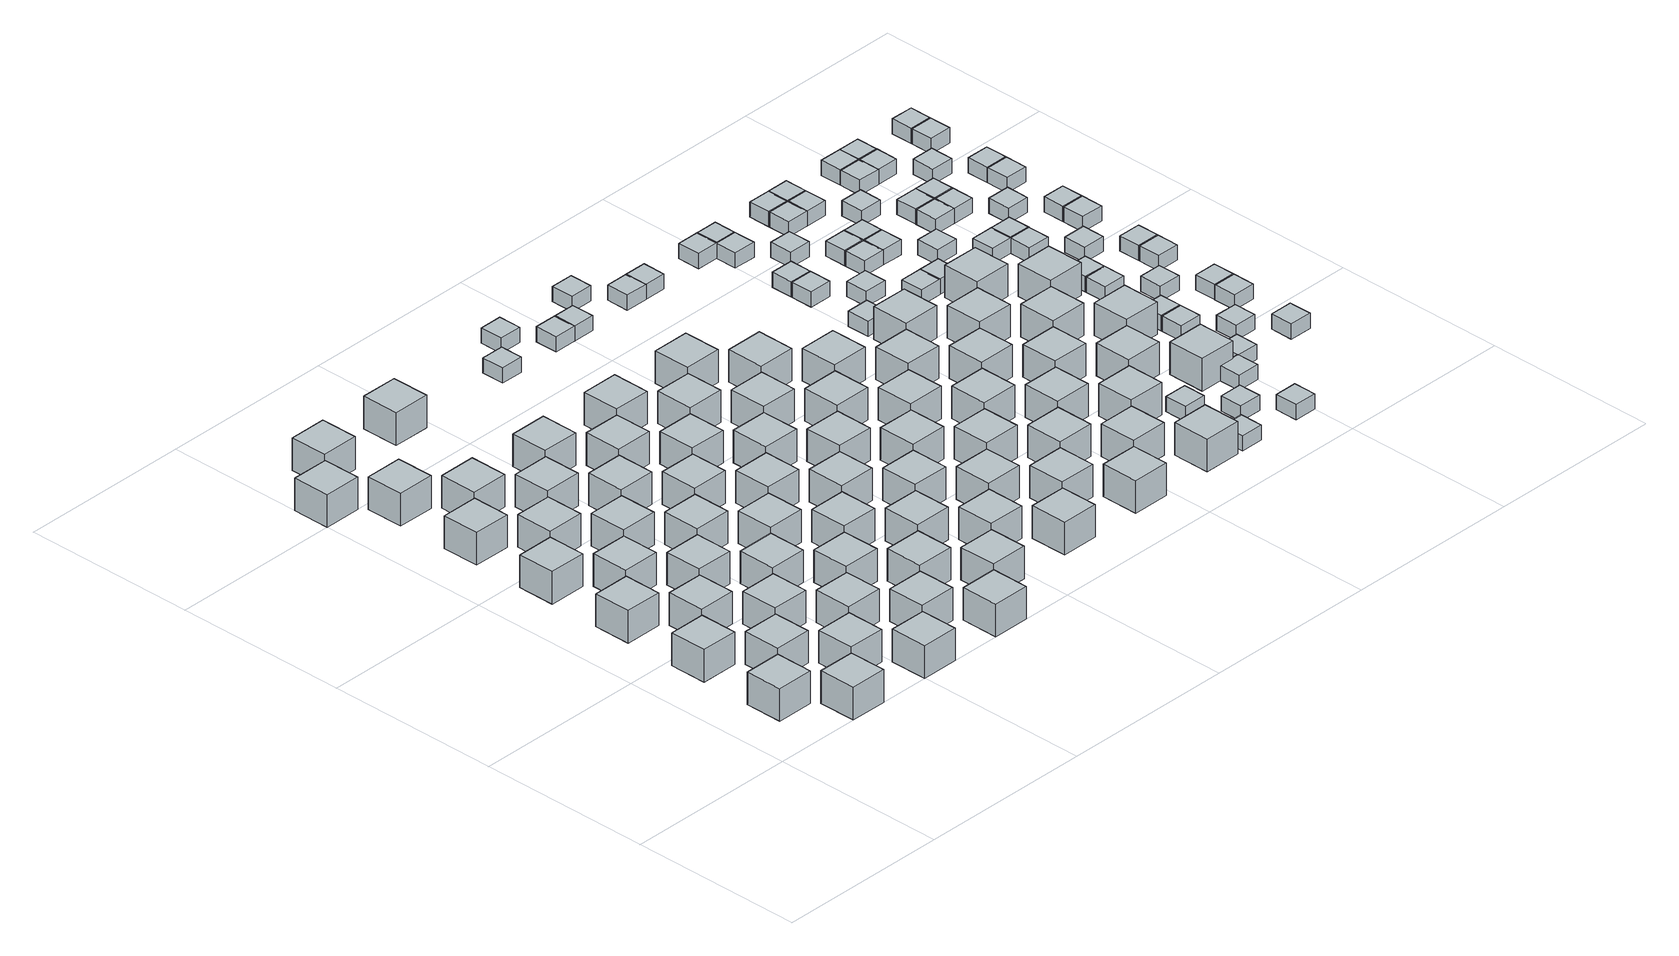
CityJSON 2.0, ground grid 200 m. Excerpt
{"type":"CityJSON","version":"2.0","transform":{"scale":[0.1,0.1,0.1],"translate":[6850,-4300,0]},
"CityObjects":{
"object1":{"type":"GenericCityObject","geometry":[{"type":"Solid","lod":"1","boundaries":[[[[0,1,2,3]],[[4,5,1,0]],[[5,6,2,1]],[[6,7,3,2]],[[7,4,0,3]],[[7,6,5,4]]]]}]},
"object2":{"type":"GenericCityObject","geometry":[{"type":"Solid","lod":"1","boundaries":[[[[8,9,10,11]],[[12,13,9,8]],[[13,14,10,9]],[[14,15,11,10]],[[15,12,8,11]],[[15,14,13,12]]]]}]},
"object3":{"type":"GenericCityObject","geometry":[{"type":"Solid","lod":"1","boundaries":[[[[16,17,18,19]],[[20,21,17,16]],[[21,22,18,17]],[[22,23,19,18]],[[23,20,16,19]],[[23,22,21,20]]]]}]},
"object4":{"type":"GenericCityObject","geometry":[{"type":"Solid","lod":"1","boundaries":[[[[24,25,26,27]],[[28,29,25,24]],[[29,30,26,25]],[[30,31,27,26]],[[31,28,24,27]],[[31,30,29,28]]]]}]},
"object5":{"type":"GenericCityObject","geometry":[{"type":"Solid","lod":"1","boundaries":[[[[32,33,34,35]],[[36,37,33,32]],[[37,38,34,33]],[[38,39,35,34]],[[39,36,32,35]],[[39,38,37,36]]]]}]},
"object6":{"type":"GenericCityObject","geometry":[{"type":"Solid","lod":"1","boundaries":[[[[40,41,42,43]],[[44,45,41,40]],[[45,46,42,41]],[[46,47,43,42]],[[47,44,40,43]],[[47,46,45,44]]]]}]},
"object7":{"type":"GenericCityObject","geometry":[{"type":"Solid","lod":"1","boundaries":[[[[48,49,50,51]],[[52,53,49,48]],[[53,54,50,49]],[[54,55,51,50]],[[55,52,48,51]],[[55,54,53,52]]]]}]},
"object8":{"type":"GenericCityObject","geometry":[{"type":"Solid","lod":"1","boundaries":[[[[56,57,58,59]],[[60,61,57,56]],[[61,62,58,57]],[[62,63,59,58]],[[63,60,56,59]],[[63,62,61,60]]]]}]},
"object9":{"type":"GenericCityObject","geometry":[{"type":"Solid","lod":"1","boundaries":[[[[64,65,66,67]],[[68,69,65,64]],[[69,70,66,65]],[[70,71,67,66]],[[71,68,64,67]],[[71,70,69,68]]]]}]},
"object10":{"type":"GenericCityObject","geometry":[{"type":"Solid","lod":"1","boundaries":[[[[72,73,74,75]],[[76,77,73,72]],[[77,78,74,73]],[[78,79,75,74]],[[79,76,72,75]],[[79,78,77,76]]]]}]},
"object11":{"type":"GenericCityObject","geometry":[{"type":"Solid","lod":"1","boundaries":[[[[80,81,82,83]],[[84,85,81,80]],[[85,86,82,81]],[[86,87,83,82]],[[87,84,80,83]],[[87,86,85,84]]]]}]},
"object12":{"type":"GenericCityObject","geometry":[{"type":"Solid","lod":"1","boundaries":[[[[88,89,90,91]],[[92,93,89,88]],[[93,94,90,89]],[[94,95,91,90]],[[95,92,88,91]],[[95,94,93,92]]]]}]},
"object13":{"type":"GenericCityObject","geometry":[{"type":"Solid","lod":"1","boundaries":[[[[96,97,98,99]],[[100,101,97,96]],[[101,102,98,97]],[[102,103,99,98]],[[103,100,96,99]],[[103,102,101,100]]]]}]},
"object14":{"type":"GenericCityObject","geometry":[{"type":"Solid","lod":"1","boundaries":[[[[104,105,106,107]],[[108,109,105,104]],[[109,110,106,105]],[[110,111,107,106]],[[111,108,104,107]],[[111,110,109,108]]]]}]},
"object15":{"type":"GenericCityObject","geometry":[{"type":"Solid","lod":"1","boundaries":[[[[112,113,114,115]],[[116,117,113,112]],[[117,118,114,113]],[[118,119,115,114]],[[119,116,112,115]],[[119,118,117,116]]]]}]},
"object16":{"type":"GenericCityObject","geometry":[{"type":"Solid","lod":"1","boundaries":[[[[120,121,122,123]],[[124,125,121,120]],[[125,126,122,121]],[[126,127,123,122]],[[127,124,120,123]],[[127,126,125,124]]]]}]},
"object17":{"type":"GenericCityObject","geometry":[{"type":"Solid","lod":"1","boundaries":[[[[128,129,130,131]],[[132,133,129,128]],[[133,134,130,129]],[[134,135,131,130]],[[135,132,128,131]],[[135,134,133,132]]]]}]},
"object18":{"type":"GenericCityObject","geometry":[{"type":"Solid","lod":"1","boundaries":[[[[136,137,138,139]],[[140,141,137,136]],[[141,142,138,137]],[[142,143,139,138]],[[143,140,136,139]],[[143,142,141,140]]]]}]},
"object19":{"type":"GenericCityObject","geometry":[{"type":"Solid","lod":"1","boundaries":[[[[144,145,146,147]],[[148,149,145,144]],[[149,150,146,145]],[[150,151,147,146]],[[151,148,144,147]],[[151,150,149,148]]]]}]},
"object20":{"type":"GenericCityObject","geometry":[{"type":"Solid","lod":"1","boundaries":[[[[152,153,154,155]],[[156,157,153,152]],[[157,158,154,153]],[[158,159,155,154]],[[159,156,152,155]],[[159,158,157,156]]]]}]},
"object21":{"type":"GenericCityObject","geometry":[{"type":"Solid","lod":"1","boundaries":[[[[160,161,162,163]],[[164,165,161,160]],[[165,166,162,161]],[[166,167,163,162]],[[167,164,160,163]],[[167,166,165,164]]]]}]},
"object22":{"type":"GenericCityObject","geometry":[{"type":"Solid","lod":"1","boundaries":[[[[168,169,170,171]],[[172,173,169,168]],[[173,174,170,169]],[[174,175,171,170]],[[175,172,168,171]],[[175,174,173,172]]]]}]},
"object23":{"type":"GenericCityObject","geometry":[{"type":"Solid","lod":"1","boundaries":[[[[176,177,178,179]],[[180,181,177,176]],[[181,182,178,177]],[[182,183,179,178]],[[183,180,176,179]],[[183,182,181,180]]]]}]},
"object24":{"type":"GenericCityObject","geometry":[{"type":"Solid","lod":"1","boundaries":[[[[184,185,186,187]],[[188,189,185,184]],[[189,190,186,185]],[[190,191,187,186]],[[191,188,184,187]],[[191,190,189,188]]]]}]},
"object25":{"type":"GenericCityObject","geometry":[{"type":"Solid","lod":"1","boundaries":[[[[192,193,194,195]],[[196,197,193,192]],[[197,198,194,193]],[[198,199,195,194]],[[199,196,192,195]],[[199,198,197,196]]]]}]},
"object26":{"type":"GenericCityObject","geometry":[{"type":"Solid","lod":"1","boundaries":[[[[200,201,202,203]],[[204,205,201,200]],[[205,206,202,201]],[[206,207,203,202]],[[207,204,200,203]],[[207,206,205,204]]]]}]},
"object27":{"type":"GenericCityObject","geometry":[{"type":"Solid","lod":"1","boundaries":[[[[208,209,210,211]],[[212,213,209,208]],[[213,214,210,209]],[[214,215,211,210]],[[215,212,208,211]],[[215,214,213,212]]]]}]},
"object28":{"type":"GenericCityObject","geometry":[{"type":"Solid","lod":"1","boundaries":[[[[216,217,218,219]],[[220,221,217,216]],[[221,222,218,217]],[[222,223,219,218]],[[223,220,216,219]],[[223,222,221,220]]]]}]},
"object29":{"type":"GenericCityObject","geometry":[{"type":"Solid","lod":"1","boundaries":[[[[224,225,226,227]],[[228,229,225,224]],[[229,230,226,225]],[[230,231,227,226]],[[231,228,224,227]],[[231,230,229,228]]]]}]},
"object30":{"type":"GenericCityObject","geometry":[{"type":"Solid","lod":"1","boundaries":[[[[232,233,234,235]],[[236,237,233,232]],[[237,238,234,233]],[[238,239,235,234]],[[239,236,232,235]],[[239,238,237,236]]]]}]},
"object31":{"type":"GenericCityObject","geometry":[{"type":"Solid","lod":"1","boundaries":[[[[240,241,242,243]],[[244,245,241,240]],[[245,246,242,241]],[[246,247,243,242]],[[247,244,240,243]],[[247,246,245,244]]]]}]},
"object32":{"type":"GenericCityObject","geometry":[{"type":"Solid","lod":"1","boundaries":[[[[248,249,250,251]],[[252,253,249,248]],[[253,254,250,249]],[[254,255,251,250]],[[255,252,248,251]],[[255,254,253,252]]]]}]},
"object33":{"type":"GenericCityObject","geometry":[{"type":"Solid","lod":"1","boundaries":[[[[256,257,258,259]],[[260,261,257,256]],[[261,262,258,257]],[[262,263,259,258]],[[263,260,256,259]],[[263,262,261,260]]]]}]},
"object34":{"type":"GenericCityObject","geometry":[{"type":"Solid","lod":"1","boundaries":[[[[264,265,266,267]],[[268,269,265,264]],[[269,270,266,265]],[[270,271,267,266]],[[271,268,264,267]],[[271,270,269,268]]]]}]},
"object35":{"type":"GenericCityObject","geometry":[{"type":"Solid","lod":"1","boundaries":[[[[272,273,274,275]],[[276,277,273,272]],[[277,278,274,273]],[[278,279,275,274]],[[279,276,272,275]],[[279,278,277,276]]]]}]},
"object36":{"type":"GenericCityObject","geometry":[{"type":"Solid","lod":"1","boundaries":[[[[280,281,282,283]],[[284,285,281,280]],[[285,286,282,281]],[[286,287,283,282]],[[287,284,280,283]],[[287,286,285,284]]]]}]},
"object37":{"type":"GenericCityObject","geometry":[{"type":"Solid","lod":"1","boundaries":[[[[288,289,290,291]],[[292,293,289,288]],[[293,294,290,289]],[[294,295,291,290]],[[295,292,288,291]],[[295,294,293,292]]]]}]},
"object38":{"type":"GenericCityObject","geometry":[{"type":"Solid","lod":"1","boundaries":[[[[296,297,298,299]],[[300,301,297,296]],[[301,302,298,297]],[[302,303,299,298]],[[303,300,296,299]],[[303,302,301,300]]]]}]},
"object39":{"type":"GenericCityObject","geometry":[{"type":"Solid","lod":"1","boundaries":[[[[304,305,306,307]],[[308,309,305,304]],[[309,310,306,305]],[[310,311,307,306]],[[311,308,304,307]],[[311,310,309,308]]]]}]},
"object40":{"type":"GenericCityObject","geometry":[{"type":"Solid","lod":"1","boundaries":[[[[312,313,314,315]],[[316,317,313,312]],[[317,318,314,313]],[[318,319,315,314]],[[319,316,312,315]],[[319,318,317,316]]]]}]},
"object41":{"type":"GenericCityObject","geometry":[{"type":"Solid","lod":"1","boundaries":[[[[320,321,322,323]],[[324,325,321,320]],[[325,326,322,321]],[[326,327,323,322]],[[327,324,320,323]],[[327,326,325,324]]]]}]},
"object42":{"type":"GenericCityObject","geometry":[{"type":"Solid","lod":"1","boundaries":[[[[328,329,330,331]],[[332,333,329,328]],[[333,334,330,329]],[[334,335,331,330]],[[335,332,328,331]],[[335,334,333,332]]]]}]},
"object43":{"type":"GenericCityObject","geometry":[{"type":"Solid","lod":"1","boundaries":[[[[336,337,338,339]],[[340,341,337,336]],[[341,342,338,337]],[[342,343,339,338]],[[343,340,336,339]],[[343,342,341,340]]]]}]},
"object44":{"type":"GenericCityObject","geometry":[{"type":"Solid","lod":"1","boundaries":[[[[344,345,346,347]],[[348,349,345,344]],[[349,350,346,345]],[[350,351,347,346]],[[351,348,344,347]],[[351,350,349,348]]]]}]},
"object45":{"type":"GenericCityObject","geometry":[{"type":"Solid","lod":"1","boundaries":[[[[352,353,354,355]],[[356,357,353,352]],[[357,358,354,353]],[[358,359,355,354]],[[359,356,352,355]],[[359,358,357,356]]]]}]},
"object46":{"type":"GenericCityObject","geometry":[{"type":"Solid","lod":"1","boundaries":[[[[360,361,362,363]],[[364,365,361,360]],[[365,366,362,361]],[[366,367,363,362]],[[367,364,360,363]],[[367,366,365,364]]]]}]},
"object47":{"type":"GenericCityObject","geometry":[{"type":"Solid","lod":"1","boundaries":[[[[368,369,370,371]],[[372,373,369,368]],[[373,374,370,369]],[[374,375,371,370]],[[375,372,368,371]],[[375,374,373,372]]]]}]},
"object48":{"type":"GenericCityObject","geometry":[{"type":"Solid","lod":"1","boundaries":[[[[376,377,378,379]],[[380,381,377,376]],[[381,382,378,377]],[[382,383,379,378]],[[383,380,376,379]],[[383,382,381,380]]]]}]},
"object49":{"type":"GenericCityObject","geometry":[{"type":"Solid","lod":"1","boundaries":[[[[384,385,386,387]],[[388,389,385,384]],[[389,390,386,385]],[[390,391,387,386]],[[391,388,384,387]],[[391,390,389,388]]]]}]},
"object50":{"type":"GenericCityObject","geometry":[{"type":"Solid","lod":"1","boundaries":[[[[392,393,394,395]],[[396,397,393,392]],[[397,398,394,393]],[[398,399,395,394]],[[399,396,392,395]],[[399,398,397,396]]]]}]},
"object51":{"type":"GenericCityObject","geometry":[{"type":"Solid","lod":"1","boundaries":[[[[400,401,402,403]],[[404,405,401,400]],[[405,406,402,401]],[[406,407,403,402]],[[407,404,400,403]],[[407,406,405,404]]]]}]},
"object52":{"type":"GenericCityObject","geometry":[{"type":"Solid","lod":"1","boundaries":[[[[408,409,410,411]],[[412,413,409,408]],[[413,414,410,409]],[[414,415,411,410]],[[415,412,408,411]],[[415,414,413,412]]]]}]},
"object53":{"type":"GenericCityObject","geometry":[{"type":"Solid","lod":"1","boundaries":[[[[416,417,418,419]],[[420,421,417,416]],[[421,422,418,417]],[[422,423,419,418]],[[423,420,416,419]],[[423,422,421,420]]]]}]},
"object54":{"type":"GenericCityObject","geometry":[{"type":"Solid","lod":"1","boundaries":[[[[424,425,426,427]],[[428,429,425,424]],[[429,430,426,425]],[[430,431,427,426]],[[431,428,424,427]],[[431,430,429,428]]]]}]},
"object55":{"type":"GenericCityObject","geometry":[{"type":"Solid","lod":"1","boundaries":[[[[432,433,434,435]],[[436,437,433,432]],[[437,438,434,433]],[[438,439,435,434]],[[439,436,432,435]],[[439,438,437,436]]]]}]},
"object56":{"type":"GenericCityObject","geometry":[{"type":"Solid","lod":"1","boundaries":[[[[440,441,442,443]],[[444,445,441,440]],[[445,446,442,441]],[[446,447,443,442]],[[447,444,440,443]],[[447,446,445,444]]]]}]},
"object57":{"type":"GenericCityObject","geometry":[{"type":"Solid","lod":"1","boundaries":[[[[448,449,450,451]],[[452,453,449,448]],[[453,454,450,449]],[[454,455,451,450]],[[455,452,448,451]],[[455,454,453,452]]]]}]},
"object58":{"type":"GenericCityObject","geometry":[{"type":"Solid","lod":"1","boundaries":[[[[456,457,458,459]],[[460,461,457,456]],[[461,462,458,457]],[[462,463,459,458]],[[463,460,456,459]],[[463,462,461,460]]]]}]},
"object59":{"type":"GenericCityObject","geometry":[{"type":"Solid","lod":"1","boundaries":[[[[464,465,466,467]],[[468,469,465,464]],[[469,470,466,465]],[[470,471,467,466]],[[471,468,464,467]],[[471,470,469,468]]]]}]},
"object60":{"type":"GenericCityObject","geometry":[{"type":"Solid","lod":"1","boundaries":[[[[472,473,474,475]],[[476,477,473,472]],[[477,478,474,473]],[[478,479,475,474]],[[479,476,472,475]],[[479,478,477,476]]]]}]},
"object61":{"type":"GenericCityObject","geometry":[{"type":"Solid","lod":"1","boundaries":[[[[480,481,482,483]],[[484,485,481,480]],[[485,486,482,481]],[[486,487,483,482]],[[487,484,480,483]],[[487,486,485,484]]]]}]},
"object62":{"type":"GenericCityObject","geometry":[{"type":"Solid","lod":"1","boundaries":[[[[488,489,490,491]],[[492,493,489,488]],[[493,494,490,489]],[[494,495,491,490]],[[495,492,488,491]],[[495,494,493,492]]]]}]},
"object63":{"type":"GenericCityObject","geometry":[{"type":"Solid","lod":"1","boundaries":[[[[496,497,498,499]],[[500,501,497,496]],[[501,502,498,497]],[[502,503,499,498]],[[503,500,496,499]],[[503,502,501,500]]]]}]},
"object64":{"type":"GenericCityObject","geometry":[{"type":"Solid","lod":"1","boundaries":[[[[504,505,506,507]],[[508,509,505,504]],[[509,510,506,505]],[[510,511,507,506]],[[511,508,504,507]],[[511,510,509,508]]]]}]},
"object65":{"type":"GenericCityObject","geometry":[{"type":"Solid","lod":"1","boundaries":[[[[512,513,514,515]],[[516,517,513,512]],[[517,518,514,513]],[[518,519,515,514]],[[519,516,512,515]],[[519,518,517,516]]]]}]},
"object66":{"type":"GenericCityObject","geometry":[{"type":"Solid","lod":"1","boundaries":[[[[520,521,522,523]],[[524,525,521,520]],[[525,526,522,521]],[[526,527,523,522]],[[527,524,520,523]],[[527,526,525,524]]]]}]},
"object67":{"type":"GenericCityObject","geometry":[{"type":"Solid","lod":"1","boundaries":[[[[528,529,530,531]],[[532,533,529,528]],[[533,534,530,529]],[[534,535,531,530]],[[535,532,528,531]],[[535,534,533,532]]]]}]},
"object68":{"type":"GenericCityObject","geometry":[{"type":"Solid","lod":"1","boundaries":[[[[536,537,538,539]],[[540,541,537,536]],[[541,542,538,537]],[[542,543,539,538]],[[543,540,536,539]],[[543,542,541,540]]]]}]},
"object69":{"type":"GenericCityObject","geometry":[{"type":"Solid","lod":"1","boundaries":[[[[544,545,546,547]],[[548,549,545,544]],[[549,550,546,545]],[[550,551,547,546]],[[551,548,544,547]],[[551,550,549,548]]]]}]},
"object70":{"type":"GenericCityObject","geometry":[{"type":"Solid","lod":"1","boundaries":[[[[552,553,554,555]],[[556,557,553,552]],[[557,558,554,553]],[[558,559,555,554]],[[559,556,552,555]],[[559,558,557,556]]]]}]},
"object71":{"type":"GenericCityObject","geometry":[{"type":"Solid","lod":"1","boundaries":[[[[560,561,562,563]],[[564,565,561,560]],[[565,566,562,561]],[[566,567,563,562]],[[567,564,560,563]],[[567,566,565,564]]]]}]},
"object72":{"type":"GenericCityObject","geometry":[{"type":"Solid","lod":"1","boundaries":[[[[568,569,570,571]],[[572,573,569,568]],[[573,574,570,569]],[[574,575,571,570]],[[575,572,568,571]],[[575,574,573,572]]]]}]},
"object73":{"type":"GenericCityObject","geometry":[{"type":"Solid","lod":"1","boundaries":[[[[576,577,578,579]],[[580,581,577,576]],[[581,582,578,577]],[[582,583,579,578]],[[583,580,576,579]],[[583,582,581,580]]]]}]},
"object74":{"type":"GenericCityObject","geometry":[{"type":"Solid","lod":"1","boundaries":[[[[584,585,586,587]],[[588,589,585,584]],[[589,590,586,585]],[[590,591,587,586]],[[591,588,584,587]],[[591,590,589,588]]]]}]},
"object75":{"type":"GenericCityObject","geometry":[{"type":"Solid","lod":"1","boundaries":[[[[592,593,594,595]],[[596,597,593,592]],[[597,598,594,593]],[[598,599,595,594]],[[599,596,592,595]],[[599,598,597,596]]]]}]},
"object76":{"type":"GenericCityObject","geometry":[{"type":"Solid","lod":"1","boundaries":[[[[600,601,602,603]],[[604,605,601,600]],[[605,606,602,601]],[[606,607,603,602]],[[607,604,600,603]],[[607,606,605,604]]]]}]},
"object77":{"type":"GenericCityObject","geometry":[{"type":"Solid","lod":"1","boundaries":[[[[608,609,610,611]],[[612,613,609,608]],[[613,614,610,609]],[[614,615,611,610]],[[615,612,608,611]],[[615,614,613,612]]]]}]},
"object78":{"type":"GenericCityObject","geometry":[{"type":"Solid","lod":"1","boundaries":[[[[616,617,618,619]],[[620,621,617,616]],[[621,622,618,617]],[[622,623,619,618]],[[623,620,616,619]],[[623,622,621,620]]]]}]},
"object79":{"type":"GenericCityObject","geometry":[{"type":"Solid","lod":"1","boundaries":[[[[624,625,626,627]],[[628,629,625,624]],[[629,630,626,625]],[[630,631,627,626]],[[631,628,624,627]],[[631,630,629,628]]]]}]},
"object80":{"type":"GenericCityObject","geometry":[{"type":"Solid","lod":"1","boundaries":[[[[632,633,634,635]],[[636,637,633,632]],[[637,638,634,633]],[[638,639,635,634]],[[639,636,632,635]],[[639,638,637,636]]]]}]},
"object81":{"type":"GenericCityObject","geometry":[{"type":"Solid","lod":"1","boundaries":[[[[640,641,642,643]],[[644,645,641,640]],[[645,646,642,641]],[[646,647,643,642]],[[647,644,640,643]],[[647,646,645,644]]]]}]},
"object82":{"type":"GenericCityObject","geometry":[{"type":"Solid","lod":"1","boundaries":[[[[648,649,650,651]],[[652,653,649,648]],[[653,654,650,649]],[[654,655,651,650]],[[655,652,648,651]],[[655,654,653,652]]]]}]},
"object83":{"type":"GenericCityObject","geometry":[{"type":"Solid","lod":"1","boundaries":[[[[656,657,658,659]],[[660,661,657,656]],[[661,662,658,657]],[[662,663,659,658]],[[663,660,656,659]],[[663,662,661,660]]]]}]},
"object84":{"type":"GenericCityObject","geometry":[{"type":"Solid","lod":"1","boundaries":[[[[664,665,666,667]],[[668,669,665,664]],[[669,670,666,665]],[[670,671,667,666]],[[671,668,664,667]],[[671,670,669,668]]]]}]},
"object85":{"type":"GenericCityObject","geometry":[{"type":"Solid","lod":"1","boundaries":[[[[672,673,674,675]],[[676,677,673,672]],[[677,678,674,673]],[[678,679,675,674]],[[679,676,672,675]],[[679,678,677,676]]]]}]},
"object86":{"type":"GenericCityObject","geometry":[{"type":"Solid","lod":"1","boundaries":[[[[680,681,682,683]],[[684,685,681,680]],[[685,686,682,681]],[[686,687,683,682]],[[687,684,680,683]],[[687,686,685,684]]]]}]},
"object87":{"type":"GenericCityObject","geometry":[{"type":"Solid","lod":"1","boundaries":[[[[688,689,690,691]],[[692,693,689,688]],[[693,694,690,689]],[[694,695,691,690]],[[695,692,688,691]],[[695,694,693,692]]]]}]},
"object88":{"type":"GenericCityObject","geometry":[{"type":"Solid","lod":"1","boundaries":[[[[696,697,698,699]],[[700,701,697,696]],[[701,702,698,697]],[[702,703,699,698]],[[703,700,696,699]],[[703,702,701,700]]]]}]},
"object89":{"type":"GenericCityObject","geometry":[{"type":"Solid","lod":"1","boundaries":[[[[704,705,706,707]],[[708,709,705,704]],[[709,710,706,705]],[[710,711,707,706]],[[711,708,704,707]],[[711,710,709,708]]]]}]},
"object90":{"type":"GenericCityObject","geometry":[{"type":"Solid","lod":"1","boundaries":[[[[712,713,714,715]],[[716,717,713,712]],[[717,718,714,713]],[[718,719,715,714]],[[719,716,712,715]],[[719,718,717,716]]]]}]},
"object91":{"type":"GenericCityObject","geometry":[{"type":"Solid","lod":"1","boundaries":[[[[720,721,722,723]],[[724,725,721,720]],[[725,726,722,721]],[[726,727,723,722]],[[727,724,720,723]],[[727,726,725,724]]]]}]},
"object92":{"type":"GenericCityObject","geometry":[{"type":"Solid","lod":"1","boundaries":[[[[728,729,730,731]],[[732,733,729,728]],[[733,734,730,729]],[[734,735,731,730]],[[735,732,728,731]],[[735,734,733,732]]]]}]},
"object93":{"type":"GenericCityObject","geometry":[{"type":"Solid","lod":"1","boundaries":[[[[736,737,738,739]],[[740,741,737,736]],[[741,742,738,737]],[[742,743,739,738]],[[743,740,736,739]],[[743,742,741,740]]]]}]},
"object94":{"type":"GenericCityObject","geometry":[{"type":"Solid","lod":"1","boundaries":[[[[744,745,746,747]],[[748,749,745,744]],[[749,750,746,745]],[[750,751,747,746]],[[751,748,744,747]],[[751,750,749,748]]]]}]},
"object95":{"type":"GenericCityObject","geometry":[{"type":"Solid","lod":"1","boundaries":[[[[752,753,754,755]],[[756,757,753,752]],[[757,758,754,753]],[[758,759,755,754]],[[759,756,752,755]],[[759,758,757,756]]]]}]},
"object96":{"type":"GenericCityObject","geometry":[{"type":"Solid","lod":"1","boundaries":[[[[760,761,762,763]],[[764,765,761,760]],[[765,766,762,761]],[[766,767,763,762]],[[767,764,760,763]],[[767,766,765,764]]]]}]},
"object97":{"type":"GenericCityObject","geometry":[{"type":"Solid","lod":"1","boundaries":[[[[768,769,770,771]],[[772,773,769,768]],[[773,774,770,769]],[[774,775,771,770]],[[775,772,768,771]],[[775,774,773,772]]]]}]},
"object98":{"type":"GenericCityObject","geometry":[{"type":"Solid","lod":"1","boundaries":[[[[776,777,778,779]],[[780,781,777,776]],[[781,782,778,777]],[[782,783,779,778]],[[783,780,776,779]],[[783,782,781,780]]]]}]},
"object99":{"type":"GenericCityObject","geometry":[{"type":"Solid","lod":"1","boundaries":[[[[784,785,786,787]],[[788,789,785,784]],[[789,790,786,785]],[[790,791,787,786]],[[791,788,784,787]],[[791,790,789,788]]]]}]},
"object100":{"type":"GenericCityObject","geometry":[{"type":"Solid","lod":"1","boundaries":[[[[792,793,794,795]],[[796,797,793,792]],[[797,798,794,793]],[[798,799,795,794]],[[799,796,792,795]],[[799,798,797,796]]]]}]},
"object101":{"type":"GenericCityObject","geometry":[{"type":"Solid","lod":"1","boundaries":[[[[800,801,802,803]],[[804,805,801,800]],[[805,806,802,801]],[[806,807,803,802]],[[807,804,800,803]],[[807,806,805,804]]]]}]},
"object102":{"type":"GenericCityObject","geometry":[{"type":"Solid","lod":"1","boundaries":[[[[808,809,810,811]],[[812,813,809,808]],[[813,814,810,809]],[[814,815,811,810]],[[815,812,808,811]],[[815,814,813,812]]]]}]},
"object103":{"type":"GenericCityObject","geometry":[{"type":"Solid","lod":"1","boundaries":[[[[816,817,818,819]],[[820,821,817,816]],[[821,822,818,817]],[[822,823,819,818]],[[823,820,816,819]],[[823,822,821,820]]]]}]},
"object104":{"type":"GenericCityObject","geometry":[{"type":"Solid","lod":"1","boundaries":[[[[824,825,826,827]],[[828,829,825,824]],[[829,830,826,825]],[[830,831,827,826]],[[831,828,824,827]],[[831,830,829,828]]]]}]},
"object105":{"type":"GenericCityObject","geometry":[{"type":"Solid","lod":"1","boundaries":[[[[832,833,834,835]],[[836,837,833,832]],[[837,838,834,833]],[[838,839,835,834]],[[839,836,832,835]],[[839,838,837,836]]]]}]},
"object106":{"type":"GenericCityObject","geometry":[{"type":"Solid","lod":"1","boundaries":[[[[840,841,842,843]],[[844,845,841,840]],[[845,846,842,841]],[[846,847,843,842]],[[847,844,840,843]],[[847,846,845,844]]]]}]},
"object107":{"type":"GenericCityObject","geometry":[{"type":"Solid","lod":"1","boundaries":[[[[848,849,850,851]],[[852,853,849,848]],[[853,854,850,849]],[[854,855,851,850]],[[855,852,848,851]],[[855,854,853,852]]]]}]},
"object108":{"type":"GenericCityObject","geometry":[{"type":"Solid","lod":"1","boundaries":[[[[856,857,858,859]],[[860,861,857,856]],[[861,862,858,857]],[[862,863,859,858]],[[863,860,856,859]],[[863,862,861,860]]]]}]},
"object109":{"type":"GenericCityObject","geometry":[{"type":"Solid","lod":"1","boundaries":[[[[864,865,866,867]],[[868,869,865,864]],[[869,870,866,865]],[[870,871,867,866]],[[871,868,864,867]],[[871,870,869,868]]]]}]},
"object110":{"type":"GenericCityObject","geometry":[{"type":"Solid","lod":"1","boundaries":[[[[872,873,874,875]],[[876,877,873,872]],[[877,878,874,873]],[[878,879,875,874]],[[879,876,872,875]],[[879,878,877,876]]]]}]},
"object111":{"type":"GenericCityObject","geometry":[{"type":"Solid","lod":"1","boundaries":[[[[880,881,882,883]],[[884,885,881,880]],[[885,886,882,881]],[[886,887,883,882]],[[887,884,880,883]],[[887,886,885,884]]]]}]},
"object112":{"type":"GenericCityObject","geometry":[{"type":"Solid","lod":"1","boundaries":[[[[888,889,890,891]],[[892,893,889,888]],[[893,894,890,889]],[[894,895,891,890]],[[895,892,888,891]],[[895,894,893,892]]]]}]},
"object113":{"type":"GenericCityObject","geometry":[{"type":"Solid","lod":"1","boundaries":[[[[896,897,898,899]],[[900,901,897,896]],[[901,902,898,897]],[[902,903,899,898]],[[903,900,896,899]],[[903,902,901,900]]]]}]},
"object114":{"type":"GenericCityObject","geometry":[{"type":"Solid","lod":"1","boundaries":[[[[904,905,906,907]],[[908,909,905,904]],[[909,910,906,905]],[[910,911,907,906]],[[911,908,904,907]],[[911,910,909,908]]]]}]},
"object115":{"type":"GenericCityObject","geometry":[{"type":"Solid","lod":"1","boundaries":[[[[912,913,914,915]],[[916,917,913,912]],[[917,918,914,913]],[[918,919,915,914]],[[919,916,912,915]],[[919,918,917,916]]]]}]},
"object116":{"type":"GenericCityObject","geometry":[{"type":"Solid","lod":"1","boundaries":[[[[920,921,922,923]],[[924,925,921,920]],[[925,926,922,921]],[[926,927,923,922]],[[927,924,920,923]],[[927,926,925,924]]]]}]},
"object117":{"type":"GenericCityObject","geometry":[{"type":"Solid","lod":"1","boundaries":[[[[928,929,930,931]],[[932,933,929,928]],[[933,934,930,929]],[[934,935,931,930]],[[935,932,928,931]],[[935,934,933,932]]]]}]},
"object118":{"type":"GenericCityObject","geometry":[{"type":"Solid","lod":"1","boundaries":[[[[936,937,938,939]],[[940,941,937,936]],[[941,942,938,937]],[[942,943,939,938]],[[943,940,936,939]],[[943,942,941,940]]]]}]},
"object119":{"type":"GenericCityObject","geometry":[{"type":"Solid","lod":"1","boundaries":[[[[944,945,946,947]],[[948,949,945,944]],[[949,950,946,945]],[[950,951,947,946]],[[951,948,944,947]],[[951,950,949,948]]]]}]},
"object120":{"type":"GenericCityObject","geometry":[{"type":"Solid","lod":"1","boundaries":[[[[952,953,954,955]],[[956,957,953,952]],[[957,958,954,953]],[[958,959,955,954]],[[959,956,952,955]],[[959,958,957,956]]]]}]},
"object121":{"type":"GenericCityObject","geometry":[{"type":"Solid","lod":"1","boundaries":[[[[960,961,962,963]],[[964,965,961,960]],[[965,966,962,961]],[[966,967,963,962]],[[967,964,960,963]],[[967,966,965,964]]]]}]},
"object122":{"type":"GenericCityObject","geometry":[{"type":"Solid","lod":"1","boundaries":[[[[968,969,970,971]],[[972,973,969,968]],[[973,974,970,969]],[[974,975,971,970]],[[975,972,968,971]],[[975,974,973,972]]]]}]},
"object123":{"type":"GenericCityObject","geometry":[{"type":"Solid","lod":"1","boundaries":[[[[976,977,978,979]],[[980,981,977,976]],[[981,982,978,977]],[[982,983,979,978]],[[983,980,976,979]],[[983,982,981,980]]]]}]},
"object124":{"type":"GenericCityObject","geometry":[{"type":"Solid","lod":"1","boundaries":[[[[984,985,986,987]],[[988,989,985,984]],[[989,990,986,985]],[[990,991,987,986]],[[991,988,984,987]],[[991,990,989,988]]]]}]},
"object125":{"type":"GenericCityObject","geometry":[{"type":"Solid","lod":"1","boundaries":[[[[992,993,994,995]],[[996,997,993,992]],[[997,998,994,993]],[[998,999,995,994]],[[999,996,992,995]],[[999,998,997,996]]]]}]},
"object126":{"type":"GenericCityObject","geometry":[{"type":"Solid","lod":"1","boundaries":[[[[1000,1001,1002,1003]],[[1004,1005,1001,1000]],[[1005,1006,1002,1001]],[[1006,1007,1003,1002]],[[1007,1004,1000,1003]],[[1007,1006,1005,1004]]]]}]},
"object127":{"type":"GenericCityObject","geometry":[{"type":"Solid","lod":"1","boundaries":[[[[1008,1009,1010,1011]],[[1012,1013,1009,1008]],[[1013,1014,1010,1009]],[[1014,1015,1011,1010]],[[1015,1012,1008,1011]],[[1015,1014,1013,1012]]]]}]},
"object128":{"type":"GenericCityObject","geometry":[{"type":"Solid","lod":"1","boundaries":[[[[1016,1017,1018,1019]],[[1020,1021,1017,1016]],[[1021,1022,1018,1017]],[[1022,1023,1019,1018]],[[1023,1020,1016,1019]],[[1023,1022,1021,1020]]]]}]},
"object129":{"type":"GenericCityObject","geometry":[{"type":"Solid","lod":"1","boundaries":[[[[1024,1025,1026,1027]],[[1028,1029,1025,1024]],[[1029,1030,1026,1025]],[[1030,1031,1027,1026]],[[1031,1028,1024,1027]],[[1031,1030,1029,1028]]]]}]},
"object130":{"type":"GenericCityObject","geometry":[{"type":"Solid","lod":"1","boundaries":[[[[1032,1033,1034,1035]],[[1036,1037,1033,1032]],[[1037,1038,1034,1033]],[[1038,1039,1035,1034]],[[1039,1036,1032,1035]],[[1039,1038,1037,1036]]]]}]},
"object131":{"type":"GenericCityObject","geometry":[{"type":"Solid","lod":"1","boundaries":[[[[1040,1041,1042,1043]],[[1044,1045,1041,1040]],[[1045,1046,1042,1041]],[[1046,1047,1043,1042]],[[1047,1044,1040,1043]],[[1047,1046,1045,1044]]]]}]},
"object132":{"type":"GenericCityObject","geometry":[{"type":"Solid","lod":"1","boundaries":[[[[1048,1049,1050,1051]],[[1052,1053,1049,1048]],[[1053,1054,1050,1049]],[[1054,1055,1051,1050]],[[1055,1052,1048,1051]],[[1055,1054,1053,1052]]]]}]},
"object133":{"type":"GenericCityObject","geometry":[{"type":"Solid","lod":"1","boundaries":[[[[1056,1057,1058,1059]],[[1060,1061,1057,1056]],[[1061,1062,1058,1057]],[[1062,1063,1059,1058]],[[1063,1060,1056,1059]],[[1063,1062,1061,1060]]]]}]},
"object134":{"type":"GenericCityObject","geometry":[{"type":"Solid","lod":"1","boundaries":[[[[1064,1065,1066,1067]],[[1068,1069,1065,1064]],[[1069,1070,1066,1065]],[[1070,1071,1067,1066]],[[1071,1068,1064,1067]],[[1071,1070,1069,1068]]]]}]},
"object135":{"type":"GenericCityObject","geometry":[{"type":"Solid","lod":"1","boundaries":[[[[1072,1073,1074,1075]],[[1076,1077,1073,1072]],[[1077,1078,1074,1073]],[[1078,1079,1075,1074]],[[1079,1076,1072,1075]],[[1079,1078,1077,1076]]]]}]},
"object136":{"type":"GenericCityObject","geometry":[{"type":"Solid","lod":"1","boundaries":[[[[1080,1081,1082,1083]],[[1084,1085,1081,1080]],[[1085,1086,1082,1081]],[[1086,1087,1083,1082]],[[1087,1084,1080,1083]],[[1087,1086,1085,1084]]]]}]},
"object137":{"type":"GenericCityObject","geometry":[{"type":"Solid","lod":"1","boundaries":[[[[1088,1089,1090,1091]],[[1092,1093,1089,1088]],[[1093,1094,1090,1089]],[[1094,1095,1091,1090]],[[1095,1092,1088,1091]],[[1095,1094,1093,1092]]]]}]},
"object138":{"type":"GenericCityObject","geometry":[{"type":"Solid","lod":"1","boundaries":[[[[1096,1097,1098,1099]],[[1100,1101,1097,1096]],[[1101,1102,1098,1097]],[[1102,1103,1099,1098]],[[1103,1100,1096,1099]],[[1103,1102,1101,1100]]]]}]}
},
"vertices":[
[500,500,0],[929,500,0],[929,929,0],[500,929,0],[500,500,375],[929,500,375],[929,929,375],[500,929,375],
[500,1500,0],[929,1500,0],[929,1929,0],[500,1929,0],[500,1500,375],[929,1500,375],[929,1929,375],[500,1929,375],
[1000,0,0],[1429,0,0],[1429,429,0],[1000,429,0],[1000,0,375],[1429,0,375],[1429,429,375],[1000,429,375],
[500,2500,0],[929,2500,0],[929,2929,0],[500,2929,0],[500,2500,375],[929,2500,375],[929,2929,375],[500,2929,375],
[1000,1000,0],[1429,1000,0],[1429,1429,0],[1000,1429,0],[1000,1000,375],[1429,1000,375],[1429,1429,375],[1000,1429,375],
[500,3500,0],[929,3500,0],[929,3929,0],[500,3929,0],[500,3500,375],[929,3500,375],[929,3929,375],[500,3929,375],
[1000,2000,0],[1429,2000,0],[1429,2429,0],[1000,2429,0],[1000,2000,375],[1429,2000,375],[1429,2429,375],[1000,2429,375],
[1500,500,0],[1929,500,0],[1929,929,0],[1500,929,0],[1500,500,375],[1929,500,375],[1929,929,375],[1500,929,375],
[0,6000,0],[429,6000,0],[429,6429,0],[0,6429,0],[0,6000,375],[429,6000,375],[429,6429,375],[0,6429,375],
[500,4500,0],[929,4500,0],[929,4929,0],[500,4929,0],[500,4500,375],[929,4500,375],[929,4929,375],[500,4929,375],
[1000,3000,0],[1429,3000,0],[1429,3429,0],[1000,3429,0],[1000,3000,375],[1429,3000,375],[1429,3429,375],[1000,3429,375],
[1500,1500,0],[1929,1500,0],[1929,1929,0],[1500,1929,0],[1500,1500,375],[1929,1500,375],[1929,1929,375],[1500,1929,375],
[2000,0,0],[2429,0,0],[2429,429,0],[2000,429,0],[2000,0,375],[2429,0,375],[2429,429,375],[2000,429,375],
[500,5500,0],[929,5500,0],[929,5929,0],[500,5929,0],[500,5500,375],[929,5500,375],[929,5929,375],[500,5929,375],
[1000,4000,0],[1429,4000,0],[1429,4429,0],[1000,4429,0],[1000,4000,375],[1429,4000,375],[1429,4429,375],[1000,4429,375],
[1500,2500,0],[1929,2500,0],[1929,2929,0],[1500,2929,0],[1500,2500,375],[1929,2500,375],[1929,2929,375],[1500,2929,375],
[2000,1000,0],[2429,1000,0],[2429,1429,0],[2000,1429,0],[2000,1000,375],[2429,1000,375],[2429,1429,375],[2000,1429,375],
[500,6500,0],[929,6500,0],[929,6929,0],[500,6929,0],[500,6500,375],[929,6500,375],[929,6929,375],[500,6929,375],
[1000,5000,0],[1429,5000,0],[1429,5429,0],[1000,5429,0],[1000,5000,375],[1429,5000,375],[1429,5429,375],[1000,5429,375],
[1500,3500,0],[1929,3500,0],[1929,3929,0],[1500,3929,0],[1500,3500,375],[1929,3500,375],[1929,3929,375],[1500,3929,375],
[2000,2000,0],[2429,2000,0],[2429,2429,0],[2000,2429,0],[2000,2000,375],[2429,2000,375],[2429,2429,375],[2000,2429,375],
[2500,500,0],[2929,500,0],[2929,929,0],[2500,929,0],[2500,500,375],[2929,500,375],[2929,929,375],[2500,929,375],
[1500,4500,0],[1929,4500,0],[1929,4929,0],[1500,4929,0],[1500,4500,375],[1929,4500,375],[1929,4929,375],[1500,4929,375],
[2000,3000,0],[2429,3000,0],[2429,3429,0],[2000,3429,0],[2000,3000,375],[2429,3000,375],[2429,3429,375],[2000,3429,375],
[2500,1500,0],[2929,1500,0],[2929,1929,0],[2500,1929,0],[2500,1500,375],[2929,1500,375],[2929,1929,375],[2500,1929,375],
[3000,0,0],[3429,0,0],[3429,429,0],[3000,429,0],[3000,0,375],[3429,0,375],[3429,429,375],[3000,429,375],
[2000,4000,0],[2429,4000,0],[2429,4429,0],[2000,4429,0],[2000,4000,375],[2429,4000,375],[2429,4429,375],[2000,4429,375],
[2500,2500,0],[2929,2500,0],[2929,2929,0],[2500,2929,0],[2500,2500,375],[2929,2500,375],[2929,2929,375],[2500,2929,375],
[3000,1000,0],[3429,1000,0],[3429,1429,0],[3000,1429,0],[3000,1000,375],[3429,1000,375],[3429,1429,375],[3000,1429,375],
[1500,6500,0],[1929,6500,0],[1929,6929,0],[1500,6929,0],[1500,6500,375],[1929,6500,375],[1929,6929,375],[1500,6929,375],
[2000,5000,0],[2429,5000,0],[2429,5429,0],[2000,5429,0],[2000,5000,375],[2429,5000,375],[2429,5429,375],[2000,5429,375],
[2500,3500,0],[2929,3500,0],[2929,3929,0],[2500,3929,0],[2500,3500,375],[2929,3500,375],[2929,3929,375],[2500,3929,375],
[3000,2000,0],[3429,2000,0],[3429,2429,0],[3000,2429,0],[3000,2000,375],[3429,2000,375],[3429,2429,375],[3000,2429,375],
[3500,500,0],[3929,500,0],[3929,929,0],[3500,929,0],[3500,500,375],[3929,500,375],[3929,929,375],[3500,929,375],
[2500,4500,0],[2929,4500,0],[2929,4929,0],[2500,4929,0],[2500,4500,375],[2929,4500,375],[2929,4929,375],[2500,4929,375],
[3000,3000,0],[3429,3000,0],[3429,3429,0],[3000,3429,0],[3000,3000,375],[3429,3000,375],[3429,3429,375],[3000,3429,375],
[3500,1500,0],[3929,1500,0],[3929,1929,0],[3500,1929,0],[3500,1500,375],[3929,1500,375],[3929,1929,375],[3500,1929,375],
[3000,4000,0],[3429,4000,0],[3429,4429,0],[3000,4429,0],[3000,4000,375],[3429,4000,375],[3429,4429,375],[3000,4429,375],
[3500,2500,0],[3929,2500,0],[3929,2929,0],[3500,2929,0],[3500,2500,375],[3929,2500,375],[3929,2929,375],[3500,2929,375],
[4000,1000,0],[4429,1000,0],[4429,1429,0],[4000,1429,0],[4000,1000,375],[4429,1000,375],[4429,1429,375],[4000,1429,375],
[3000,5000,0],[3429,5000,0],[3429,5429,0],[3000,5429,0],[3000,5000,375],[3429,5000,375],[3429,5429,375],[3000,5429,375],
[3500,3500,0],[3929,3500,0],[3929,3929,0],[3500,3929,0],[3500,3500,375],[3929,3500,375],[3929,3929,375],[3500,3929,375],
[4000,2000,0],[4429,2000,0],[4429,2429,0],[4000,2429,0],[4000,2000,375],[4429,2000,375],[4429,2429,375],[4000,2429,375],
[4500,500,0],[4929,500,0],[4929,929,0],[4500,929,0],[4500,500,375],[4929,500,375],[4929,929,375],[4500,929,375],
[3000,6500,0],[3262,6500,0],[3262,6762,0],[3000,6762,0],[3000,6500,175],[3262,6500,175],[3262,6762,175],[3000,6762,175],
[3500,4500,0],[3929,4500,0],[3929,4929,0],[3500,4929,0],[3500,4500,375],[3929,4500,375],[3929,4929,375],[3500,4929,375],
[4000,3000,0],[4429,3000,0],[4429,3429,0],[4000,3429,0],[4000,3000,375],[4429,3000,375],[4429,3429,375],[4000,3429,375],
[4500,1500,0],[4929,1500,0],[4929,1929,0],[4500,1929,0],[4500,1500,375],[4929,1500,375],[4929,1929,375],[4500,1929,375],
[4000,4000,0],[4429,4000,0],[4429,4429,0],[4000,4429,0],[4000,4000,375],[4429,4000,375],[4429,4429,375],[4000,4429,375],
[4500,2500,0],[4929,2500,0],[4929,2929,0],[4500,2929,0],[4500,2500,375],[4929,2500,375],[4929,2929,375],[4500,2929,375],
[5000,1000,0],[5429,1000,0],[5429,1429,0],[5000,1429,0],[5000,1000,375],[5429,1000,375],[5429,1429,375],[5000,1429,375],
[3370,6870,0],[3632,6870,0],[3632,7132,0],[3370,7132,0],[3370,6870,175],[3632,6870,175],[3632,7132,175],[3370,7132,175],
[4000,5000,0],[4429,5000,0],[4429,5429,0],[4000,5429,0],[4000,5000,375],[4429,5000,375],[4429,5429,375],[4000,5429,375],
[4500,3500,0],[4929,3500,0],[4929,3929,0],[4500,3929,0],[4500,3500,375],[4929,3500,375],[4929,3929,375],[4500,3929,375],
[3750,6500,0],[4012,6500,0],[4012,6762,0],[3750,6762,0],[3750,6500,175],[4012,6500,175],[4012,6762,175],[3750,6762,175],
[5000,2000,0],[5429,2000,0],[5429,2429,0],[5000,2429,0],[5000,2000,375],[5429,2000,375],[5429,2429,375],[5000,2429,375],
[5500,500,0],[5929,500,0],[5929,929,0],[5500,929,0],[5500,500,375],[5929,500,375],[5929,929,375],[5500,929,375],
[4000,6500,0],[4262,6500,0],[4262,6762,0],[4000,6762,0],[4000,6500,175],[4262,6500,175],[4262,6762,175],[4000,6762,175],
[4500,4500,0],[4929,4500,0],[4929,4929,0],[4500,4929,0],[4500,4500,375],[4929,4500,375],[4929,4929,375],[4500,4929,375],
[5000,3000,0],[5429,3000,0],[5429,3429,0],[5000,3429,0],[5000,3000,375],[5429,3000,375],[5429,3429,375],[5000,3429,375],
[5500,1500,0],[5929,1500,0],[5929,1929,0],[5500,1929,0],[5500,1500,375],[5929,1500,375],[5929,1929,375],[5500,1929,375],
[5000,4000,0],[5429,4000,0],[5429,4429,0],[5000,4429,0],[5000,4000,375],[5429,4000,375],[5429,4429,375],[5000,4429,375],
[5500,2500,0],[5929,2500,0],[5929,2929,0],[5500,2929,0],[5500,2500,375],[5929,2500,375],[5929,2929,375],[5500,2929,375],
[6000,1000,0],[6429,1000,0],[6429,1429,0],[6000,1429,0],[6000,1000,375],[6429,1000,375],[6429,1429,375],[6000,1429,375],
[4370,6870,0],[4632,6870,0],[4632,7132,0],[4370,7132,0],[4370,6870,175],[4632,6870,175],[4632,7132,175],[4370,7132,175],
[5500,3500,0],[5929,3500,0],[5929,3929,0],[5500,3929,0],[5500,3500,375],[5929,3500,375],[5929,3929,375],[5500,3929,375],
[4750,6500,0],[5012,6500,0],[5012,6762,0],[4750,6762,0],[4750,6500,175],[5012,6500,175],[5012,6762,175],[4750,6762,175],
[6000,2000,0],[6429,2000,0],[6429,2429,0],[6000,2429,0],[6000,2000,375],[6429,2000,375],[6429,2429,375],[6000,2429,375],
[6500,500,0],[6929,500,0],[6929,929,0],[6500,929,0],[6500,500,375],[6929,500,375],[6929,929,375],[6500,929,375],
[5000,6500,0],[5262,6500,0],[5262,6762,0],[5000,6762,0],[5000,6500,175],[5262,6500,175],[5262,6762,175],[5000,6762,175],
[6000,3000,0],[6429,3000,0],[6429,3429,0],[6000,3429,0],[6000,3000,375],[6429,3000,375],[6429,3429,375],[6000,3429,375],
[6500,1500,0],[6929,1500,0],[6929,1929,0],[6500,1929,0],[6500,1500,375],[6929,1500,375],[6929,1929,375],[6500,1929,375],
[7000,500,0],[7262,500,0],[7262,762,0],[7000,762,0],[7000,500,175],[7262,500,175],[7262,762,175],[7000,762,175],
[6000,4000,0],[6429,4000,0],[6429,4429,0],[6000,4429,0],[6000,4000,375],[6429,4000,375],[6429,4429,375],[6000,4429,375],
[6000,4500,0],[6262,4500,0],[6262,4762,0],[6000,4762,0],[6000,4500,175],[6262,4500,175],[6262,4762,175],[6000,4762,175],
[6500,2500,0],[6929,2500,0],[6929,2929,0],[6500,2929,0],[6500,2500,375],[6929,2500,375],[6929,2929,375],[6500,2929,375],
[7000,1250,0],[7262,1250,0],[7262,1512,0],[7000,1512,0],[7000,1250,175],[7262,1250,175],[7262,1512,175],[7000,1512,175],
[6000,5250,0],[6262,5250,0],[6262,5512,0],[6000,5512,0],[6000,5250,175],[6262,5250,175],[6262,5512,175],[6000,5512,175],
[7370,870,0],[7632,870,0],[7632,1132,0],[7370,1132,0],[7370,870,175],[7632,870,175],[7632,1132,175],[7370,1132,175],
[6000,5500,0],[6262,5500,0],[6262,5762,0],[6000,5762,0],[6000,5500,175],[6262,5500,175],[6262,5762,175],[6000,5762,175],
[6500,3500,0],[6929,3500,0],[6929,3929,0],[6500,3929,0],[6500,3500,375],[6929,3500,375],[6929,3929,375],[6500,3929,375],
[5750,6500,0],[6012,6500,0],[6012,6762,0],[5750,6762,0],[5750,6500,175],[6012,6500,175],[6012,6762,175],[5750,6762,175],
[7000,2000,0],[7429,2000,0],[7429,2429,0],[7000,2429,0],[7000,2000,375],[7429,2000,375],[7429,2429,375],[7000,2429,375],
[6370,4870,0],[6632,4870,0],[6632,5132,0],[6370,5132,0],[6370,4870,175],[6632,4870,175],[6632,5132,175],[6370,5132,175],
[6000,6250,0],[6262,6250,0],[6262,6512,0],[6000,6512,0],[6000,6250,175],[6262,6250,175],[6262,6512,175],[6000,6512,175],
[7750,500,0],[8012,500,0],[8012,762,0],[7750,762,0],[7750,500,175],[8012,500,175],[8012,762,175],[7750,762,175],
[6000,6500,0],[6262,6500,0],[6262,6762,0],[6000,6762,0],[6000,6500,175],[6262,6500,175],[6262,6762,175],[6000,6762,175],
[7000,3000,0],[7429,3000,0],[7429,3429,0],[7000,3429,0],[7000,3000,375],[7429,3000,375],[7429,3429,375],[7000,3429,375],
[7500,1500,0],[7929,1500,0],[7929,1929,0],[7500,1929,0],[7500,1500,375],[7929,1500,375],[7929,1929,375],[7500,1929,375],
[6750,4500,0],[7012,4500,0],[7012,4762,0],[6750,4762,0],[6750,4500,175],[7012,4500,175],[7012,4762,175],[6750,4762,175],
[7750,1250,0],[8012,1250,0],[8012,1512,0],[7750,1512,0],[7750,1250,175],[8012,1250,175],[8012,1512,175],[7750,1512,175],
[6370,5870,0],[6632,5870,0],[6632,6132,0],[6370,6132,0],[6370,5870,175],[6632,5870,175],[6632,6132,175],[6370,6132,175],
[7000,4000,0],[7429,4000,0],[7429,4429,0],[7000,4429,0],[7000,4000,375],[7429,4000,375],[7429,4429,375],[7000,4429,375],
[6750,5250,0],[7012,5250,0],[7012,5512,0],[6750,5512,0],[6750,5250,175],[7012,5250,175],[7012,5512,175],[6750,5512,175],
[7000,4500,0],[7262,4500,0],[7262,4762,0],[7000,4762,0],[7000,4500,175],[7262,4500,175],[7262,4762,175],[7000,4762,175],
[7500,2500,0],[7929,2500,0],[7929,2929,0],[7500,2929,0],[7500,2500,375],[7929,2500,375],[7929,2929,375],[7500,2929,375],
[6750,5500,0],[7012,5500,0],[7012,5762,0],[6750,5762,0],[6750,5500,175],[7012,5500,175],[7012,5762,175],[6750,5762,175],
[8000,1500,0],[8262,1500,0],[8262,1762,0],[8000,1762,0],[8000,1500,175],[8262,1500,175],[8262,1762,175],[8000,1762,175],
[7000,5250,0],[7262,5250,0],[7262,5512,0],[7000,5512,0],[7000,5250,175],[7262,5250,175],[7262,5512,175],[7000,5512,175],
[6750,6250,0],[7012,6250,0],[7012,6512,0],[6750,6512,0],[6750,6250,175],[7012,6250,175],[7012,6512,175],[6750,6512,175],
[7000,5500,0],[7262,5500,0],[7262,5762,0],[7000,5762,0],[7000,5500,175],[7262,5500,175],[7262,5762,175],[7000,5762,175],
[7500,3500,0],[7929,3500,0],[7929,3929,0],[7500,3929,0],[7500,3500,375],[7929,3500,375],[7929,3929,375],[7500,3929,375],
[8000,2250,0],[8262,2250,0],[8262,2512,0],[8000,2512,0],[8000,2250,175],[8262,2250,175],[8262,2512,175],[8000,2512,175],
[6750,6500,0],[7012,6500,0],[7012,6762,0],[6750,6762,0],[6750,6500,175],[7012,6500,175],[7012,6762,175],[6750,6762,175],
[8000,2500,0],[8262,2500,0],[8262,2762,0],[8000,2762,0],[8000,2500,175],[8262,2500,175],[8262,2762,175],[8000,2762,175],
[7370,4870,0],[7632,4870,0],[7632,5132,0],[7370,5132,0],[7370,4870,175],[7632,4870,175],[7632,5132,175],[7370,5132,175],
[7000,6250,0],[7262,6250,0],[7262,6512,0],[7000,6512,0],[7000,6250,175],[7262,6250,175],[7262,6512,175],[7000,6512,175],
[8370,1870,0],[8632,1870,0],[8632,2132,0],[8370,2132,0],[8370,1870,175],[8632,1870,175],[8632,2132,175],[8370,2132,175],
[7000,6500,0],[7262,6500,0],[7262,6762,0],[7000,6762,0],[7000,6500,175],[7262,6500,175],[7262,6762,175],[7000,6762,175],
[8000,3250,0],[8262,3250,0],[8262,3512,0],[8000,3512,0],[8000,3250,175],[8262,3250,175],[8262,3512,175],[8000,3512,175],
[8000,3500,0],[8262,3500,0],[8262,3762,0],[8000,3762,0],[8000,3500,175],[8262,3500,175],[8262,3762,175],[8000,3762,175],
[7750,4500,0],[8012,4500,0],[8012,4762,0],[7750,4762,0],[7750,4500,175],[8012,4500,175],[8012,4762,175],[7750,4762,175],
[7370,5870,0],[7632,5870,0],[7632,6132,0],[7370,6132,0],[7370,5870,175],[7632,5870,175],[7632,6132,175],[7370,6132,175],
[8750,1500,0],[9012,1500,0],[9012,1762,0],[8750,1762,0],[8750,1500,175],[9012,1500,175],[9012,1762,175],[8750,1762,175],
[8370,2870,0],[8632,2870,0],[8632,3132,0],[8370,3132,0],[8370,2870,175],[8632,2870,175],[8632,3132,175],[8370,3132,175],
[8000,4250,0],[8262,4250,0],[8262,4512,0],[8000,4512,0],[8000,4250,175],[8262,4250,175],[8262,4512,175],[8000,4512,175],
[7750,5250,0],[8012,5250,0],[8012,5512,0],[7750,5512,0],[7750,5250,175],[8012,5250,175],[8012,5512,175],[7750,5512,175],
[8000,4500,0],[8262,4500,0],[8262,4762,0],[8000,4762,0],[8000,4500,175],[8262,4500,175],[8262,4762,175],[8000,4762,175],
[7750,5500,0],[8012,5500,0],[8012,5762,0],[7750,5762,0],[7750,5500,175],[8012,5500,175],[8012,5762,175],[7750,5762,175],
[8750,2250,0],[9012,2250,0],[9012,2512,0],[8750,2512,0],[8750,2250,175],[9012,2250,175],[9012,2512,175],[8750,2512,175],
[8750,2500,0],[9012,2500,0],[9012,2762,0],[8750,2762,0],[8750,2500,175],[9012,2500,175],[9012,2762,175],[8750,2762,175],
[8370,3870,0],[8632,3870,0],[8632,4132,0],[8370,4132,0],[8370,3870,175],[8632,3870,175],[8632,4132,175],[8370,4132,175],
[8000,5250,0],[8262,5250,0],[8262,5512,0],[8000,5512,0],[8000,5250,175],[8262,5250,175],[8262,5512,175],[8000,5512,175],
[7750,6250,0],[8012,6250,0],[8012,6512,0],[7750,6512,0],[7750,6250,175],[8012,6250,175],[8012,6512,175],[7750,6512,175],
[8000,5500,0],[8262,5500,0],[8262,5762,0],[8000,5762,0],[8000,5500,175],[8262,5500,175],[8262,5762,175],[8000,5762,175],
[7750,6500,0],[8012,6500,0],[8012,6762,0],[7750,6762,0],[7750,6500,175],[8012,6500,175],[8012,6762,175],[7750,6762,175],
[8750,3250,0],[9012,3250,0],[9012,3512,0],[8750,3512,0],[8750,3250,175],[9012,3250,175],[9012,3512,175],[8750,3512,175],
[8750,3500,0],[9012,3500,0],[9012,3762,0],[8750,3762,0],[8750,3500,175],[9012,3500,175],[9012,3762,175],[8750,3762,175],
[8370,4870,0],[8632,4870,0],[8632,5132,0],[8370,5132,0],[8370,4870,175],[8632,4870,175],[8632,5132,175],[8370,5132,175],
[8000,6250,0],[8262,6250,0],[8262,6512,0],[8000,6512,0],[8000,6250,175],[8262,6250,175],[8262,6512,175],[8000,6512,175],
[8000,6500,0],[8262,6500,0],[8262,6762,0],[8000,6762,0],[8000,6500,175],[8262,6500,175],[8262,6762,175],[8000,6762,175],
[8750,4250,0],[9012,4250,0],[9012,4512,0],[8750,4512,0],[8750,4250,175],[9012,4250,175],[9012,4512,175],[8750,4512,175],
[8750,4500,0],[9012,4500,0],[9012,4762,0],[8750,4762,0],[8750,4500,175],[9012,4500,175],[9012,4762,175],[8750,4762,175],
[8370,5870,0],[8632,5870,0],[8632,6132,0],[8370,6132,0],[8370,5870,175],[8632,5870,175],[8632,6132,175],[8370,6132,175],
[8750,5250,0],[9012,5250,0],[9012,5512,0],[8750,5512,0],[8750,5250,175],[9012,5250,175],[9012,5512,175],[8750,5512,175],
[8750,5500,0],[9012,5500,0],[9012,5762,0],[8750,5762,0],[8750,5500,175],[9012,5500,175],[9012,5762,175],[8750,5762,175],
[8750,6250,0],[9012,6250,0],[9012,6512,0],[8750,6512,0],[8750,6250,175],[9012,6250,175],[9012,6512,175],[8750,6512,175],
[8750,6500,0],[9012,6500,0],[9012,6762,0],[8750,6762,0],[8750,6500,175],[9012,6500,175],[9012,6762,175],[8750,6762,175]
]}
